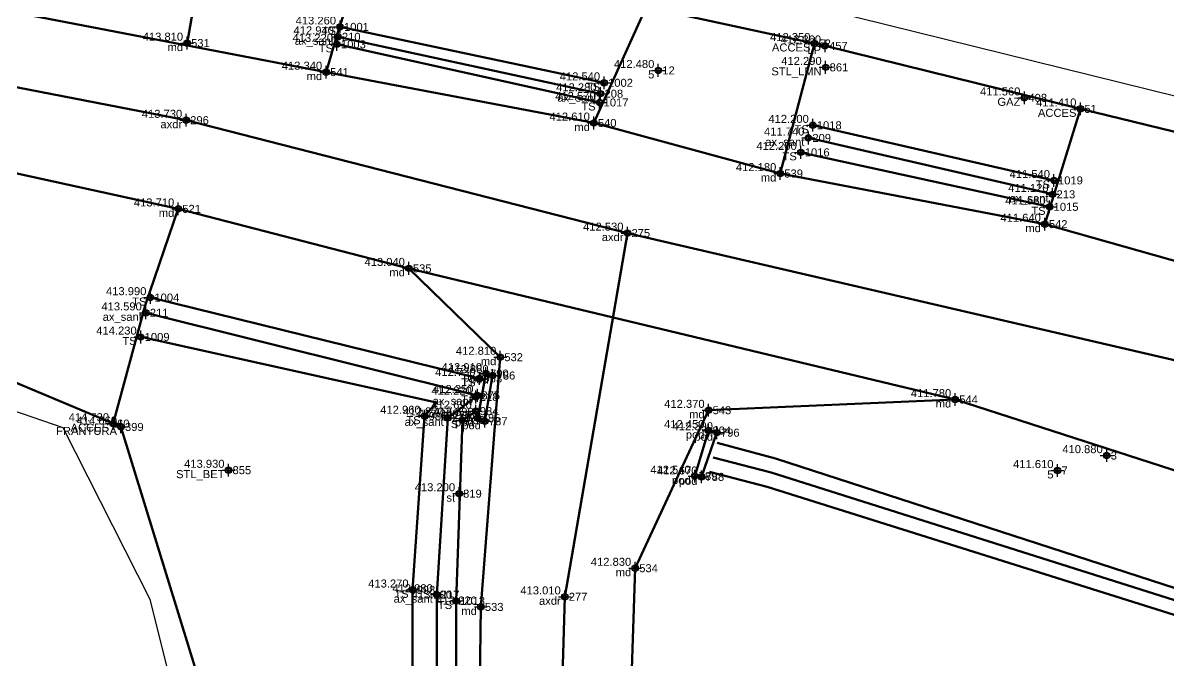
# Model space of a CAD drawing. Extents: x 396921 to 401273, y 555385 to 556691.
# Drawn here: x 397282.93 to 397318.71, y 556638.83 to 556658.73 of the extents above; entities that cross this region are included whole.
import ezdxf
from ezdxf.enums import TextEntityAlignment as Align

# ---------------------------------------------------------------- set-up
doc = ezdxf.new("R2010")
doc.units = 0
doc.header["$PDMODE"] = 34
doc.header["$PDSIZE"] = 0.2
for name, color, linetype in [('Boundary', 30, 'Continuous'), ('TOPO_CERC', 1, 'Continuous'), ('TOPO_CODE', 7, 'Continuous'), ('TOPO_ELEVATION', 7, 'Continuous'), ('TOPO_POINT_ID', 7, 'Continuous'), ('TOPO_POINTS', 7, 'Continuous'), ('TOPO_SYMBOL', 1, 'Continuous')]:
    doc.layers.add(name, color=color, linetype=linetype)
doc.layers.add('RO-LINES-LIN', color=7, linetype='Continuous', lineweight=25)
doc.styles.get("Standard").update_dxf_attribs({"font": 'arial.ttf'})

# ---------------------------------------------------------------- blocks, each defined once
blk = doc.blocks.new('PUNCTOPO')
at = {"layer": 'TOPO_CERC'}
blk.add_circle((0, 0), 0.25, dxfattribs=at)
at = {"layer": 'TOPO_SYMBOL'}
blk.add_point((0, 0), dxfattribs=at)

msp = doc.modelspace()

# ---------------------------------------------------------------- linework, layer by layer
at = {"layer": 'Boundary'}
for points in [[(397390.399, 556632.578), (397356.519, 556643.552), (397324.524, 556655.064), (397305.356, 556659.811), (397263.768, 556669.917), (397237.952, 556675.441), (397232.415, 556676.579), (397228.374, 556671.221), (397225.482, 556672.412), (397208.629, 556666.324), (397187.514, 556659.938), (397167.587, 556660.448), (397154.639, 556662.361), (397146.898, 556663.891), (397123.352, 556667.975), (397116.249, 556669.421), (397110.095, 556670.414), (397098.96, 556673.16), (397088.794, 556674.922), (397085.063, 556676.265)], [(397214.406, 556652.655), (397230.791, 556654.117), (397234.455, 556654.387), (397255.304, 556654.773), (397264.236, 556652.957), (397284.176, 556646.094), (397286.893, 556640.725), (397291.652, 556621.669), (397291.468, 556610.6), (397289.101, 556589.208), (397284.855, 556571.934), (397295.327, 556569.752), (397296.64, 556572.669), (397298.78, 556567.126), (397291.338, 556565.765), (397292.408, 556562.312), (397301.856, 556561.614), (397311.54, 556541.469), (397320.456, 556512.491), (397320.324, 556488.557), (397315.094, 556463.786), (397313.32, 556458.163), (397290.318, 556461.106), (397285.15, 556444.226)]]:
    msp.add_lwpolyline(points, dxfattribs=at)
at = {"layer": 'RO-LINES-LIN', "lineweight": 50}
for points in [[(397422.389, 556612.098, 403.37), (397362.233, 556633.672, 407.49), (397323.4, 556647.15, 410.92), (397301.82, 556652.167, 412.53), (397288.032, 556655.693, 413.73), (397275.785, 556658.077, 414.92), (397251.177, 556662.586, 417.88), (397244.36, 556663.188, 418.67), (397232.668, 556662.459, 419.94), (397207.011, 556657.761, 422.19), (397187.117, 556655.703, 423.93), (397149.289, 556657.998, 427.68), (397124.293, 556663.588, 429.58), (397086.569, 556671.417, 432.33), (397058.919, 556672.151, 434.85), (397051.505, 556671.579, 435.43), (397026.182, 556669.28, 437.08), (396989.486, 556677.616, 438.9), (396979.834, 556678.246, 439.48), (396949.033, 556683.784, 440.81)], [(397277.805, 556665.592, 414.9), (397278.655, 556660.475, 414.64), (397281.113, 556659.363, 414.43), (397292.405, 556657.196, 413.34), (397300.77, 556655.606, 412.61), (397306.595, 556654.028, 412.18), (397314.862, 556652.446, 411.64), (397320.281, 556650.915, 411.24), (397339.297, 556644.28, 409.27), (397343.008, 556642.925, 409.01), (397349.618, 556640.613, 408.55), (397357.826, 556637.902, 407.96), (397370.694, 556633.784, 406.91), (397382.169, 556629.548, 406.08)], [(397288.06, 556658.103, 413.81), (397288.783, 556662.196, 413.67), (397293.628, 556661.135, 413.38), (397292.72, 556658.27, 413.351), (397292.405, 556657.196, 413.34)], [(397293.247, 556578.486, 418.15), (397294.687, 556584.741, 417.57), (397295.337, 556590.952, 416.92), (397296.86, 556612.441, 415.21), (397297.239, 556640.488, 413.22), (397297.846, 556648.29, 412.81), (397294.99, 556651.065, 413.04), (397287.784, 556652.924, 413.71), (397281.172, 556654.373, 414.36), (397258.129, 556659.46, 417.04), (397249.313, 556660.434, 418.08), (397244.31, 556660.646, 418.67), (397232.803, 556660.136, 420), (397226.234, 556658.389, 420.62)], [(397300.77, 556655.606, 412.61), (397302.402, 556659.22, 412.6), (397307.662, 556658.09, 412.35), (397306.595, 556654.028, 412.18)], [(397292.772, 556658.299, 412.94), (397300.978, 556656.521, 412.28)], [(397292.838, 556658.609, 413.26), (397301.089, 556656.862, 412.54)], [(397300.949, 556656.247, 412.57), (397292.742, 556658.064, 413.22)], [(397307.994, 556658.016, 412.36), (397307.662, 556658.09, 412.35)], [(397315.973, 556656.048, 411.41), (397307.994, 556658.016, 412.36)], [(397314.862, 556652.446, 411.64), (397315.973, 556656.048, 411.41), (397322.171, 556654.54, 410.63), (397320.529, 556652.351, 411.127), (397320.358, 556651.866, 411.22), (397320.387, 556651.703, 411.25)], [(397307.611, 556655.535, 412.2), (397315.147, 556653.812, 411.54)], [(397307.473, 556655.139, 411.74), (397315.103, 556653.378, 411.12)], [(397315.011, 556652.987, 411.58), (397307.235, 556654.689, 412.2)], [(397287.784, 556652.924, 413.71), (397286.746, 556649.909, 414.174), (397285.747, 556646.215, 414.73), (397279.318, 556648.912, 414.88), (397280.244, 556650.921, 414.681), (397281.172, 556654.373, 414.36)], [(397301.82, 556652.167, 412.53), (397299.86, 556640.804, 413.01), (397299.045, 556612.502, 415.26), (397296.51, 556582.426, 417.81), (397300.117, 556573.926, 418.33), (397312.134, 556549.626, 419.88), (397325.554, 556514.019, 421.5), (397325.84, 556491.893, 422.13), (397322.099, 556468.97, 423.04), (397310.209, 556440.701, 424.26), (397313.977, 556396.974, 424.35), (397313.068, 556377.302, 424.43), (397308.37, 556353.59, 424.89), (397304.346, 556342.544, 425.34), (397300.047, 556317.188, 425.53)], [(397294.99, 556651.065, 413.04), (397312.061, 556646.968, 411.78)], [(397286.913, 556650.152, 413.99), (397297.197, 556647.626, 412.73)], [(397286.77, 556649.676, 413.59), (397297.131, 556647.096, 412.25)], [(397293.707, 556587.386, 417.56), (397295.138, 556612.406, 415.27), (397295.106, 556641.019, 413.27), (397295.482, 556646.447, 412.96), (397295.852, 556646.877, 413.032), (397286.609, 556648.921, 414.23)], [(397297.606, 556647.717, 412.88), (397297.399, 556647.778, 412.91), (397297.14, 556646.384, 412.89), (397297.365, 556646.288, 412.95), (397297.606, 556647.717, 412.88)], [(397294.141, 556587.371, 417.32), (397295.846, 556612.461, 414.87), (397295.861, 556640.871, 412.98), (397296.204, 556646.394, 412.82), (397297.131, 556647.096, 412.25)], [(397310.741, 556556.931, 419.51), (397305.841, 556566.862, 418.75), (397302.198, 556574.434, 418.27), (397298.19, 556582.875, 417.7), (397298.961, 556591.516, 416.95), (397301.001, 556606.369, 415.77), (397301.092, 556612.41, 415.27), (397302.062, 556641.697, 412.83), (397304.355, 556646.632, 412.37), (397312.061, 556646.968, 411.78), (397347.588, 556635.489, 408.51), (397360.991, 556631.547, 407.53), (397383.6, 556623.153, 405.84)], [(397297.08, 556646.605, 412.69), (397296.661, 556646.325, 412.9), (397296.466, 556640.674, 413.2), (397296.426, 556612.604, 415.14), (397294.327, 556587.332, 417.33), (397294.141, 556587.371, 417.32)], [(397292.506, 556624.977, 415.62), (397285.994, 556646.111, 414.66), (397285.747, 556646.215, 414.73)], [(397304.616, 556645.932, 412.39), (397304.351, 556645.998, 412.45), (397303.921, 556644.575, 412.54), (397304.133, 556644.55, 412.67), (397304.616, 556645.932, 412.39)], [(397324.041, 556639.42, 410.24), (397306.445, 556645.122, 411.88), (397304.624, 556645.615, 412.048)], [(397304.5, 556645.159, 411.583), (397306.311, 556644.683, 411.419), (397324.049, 556639.071, 409.79)], [(397322.976, 556638.963, 410.32), (397306.181, 556644.243, 411.865), (397304.384, 556644.71, 412.028)]]:
    msp.add_polyline3d(points, dxfattribs=at)

# ---------------------------------------------------------------- block references
at = {"layer": 'TOPO_POINTS'}
ref = msp.add_blockref('PUNCTOPO', (397292.772, 556658.299, 412.94), dxfattribs=dict(at, xscale=0.25, yscale=0.25, zscale=0.25))
ref.add_attrib('POINT', '210', dxfattribs={"layer": 'TOPO_POINT_ID', "height": 0.25}).set_placement((397292.897, 556658.299, 412.94), align=Align.MIDDLE_LEFT)
ref.add_attrib('ELEVATION', '412.940', dxfattribs={"layer": 'TOPO_ELEVATION', "height": 0.25}).set_placement((397292.647, 556658.299, 412.94), align=Align.BOTTOM_RIGHT)
ref.add_attrib('CODE', 'ax_sant', dxfattribs={"layer": 'TOPO_CODE', "height": 0.25}).set_placement((397292.647, 556658.299, 412.94), align=Align.TOP_RIGHT)
ref = msp.add_blockref('PUNCTOPO', (397292.838, 556658.609, 413.26), dxfattribs=dict(at, xscale=0.25, yscale=0.25, zscale=0.25))
ref.add_attrib('POINT', '1001', dxfattribs={"layer": 'TOPO_POINT_ID', "height": 0.25}).set_placement((397292.963, 556658.609, 413.26), align=Align.MIDDLE_LEFT)
ref.add_attrib('ELEVATION', '413.260', dxfattribs={"layer": 'TOPO_ELEVATION', "height": 0.25}).set_placement((397292.713, 556658.609, 413.26), align=Align.BOTTOM_RIGHT)
ref.add_attrib('CODE', 'TS', dxfattribs={"layer": 'TOPO_CODE', "height": 0.25}).set_placement((397292.713, 556658.609, 413.26), align=Align.TOP_RIGHT)
ref = msp.add_blockref('PUNCTOPO', (397288.06, 556658.103, 413.81), dxfattribs=dict(at, xscale=0.25, yscale=0.25, zscale=0.25))
ref.add_attrib('POINT', '531', dxfattribs={"layer": 'TOPO_POINT_ID', "height": 0.25}).set_placement((397288.185, 556658.103, 413.81), align=Align.MIDDLE_LEFT)
ref.add_attrib('ELEVATION', '413.810', dxfattribs={"layer": 'TOPO_ELEVATION', "height": 0.25}).set_placement((397287.935, 556658.103, 413.81), align=Align.BOTTOM_RIGHT)
ref.add_attrib('CODE', 'md', dxfattribs={"layer": 'TOPO_CODE', "height": 0.25}).set_placement((397287.935, 556658.103, 413.81), align=Align.TOP_RIGHT)
ref = msp.add_blockref('PUNCTOPO', (397292.742, 556658.064, 413.22), dxfattribs=dict(at, xscale=0.25, yscale=0.25, zscale=0.25))
ref.add_attrib('POINT', '1003', dxfattribs={"layer": 'TOPO_POINT_ID', "height": 0.25}).set_placement((397292.867, 556658.064, 413.22), align=Align.MIDDLE_LEFT)
ref.add_attrib('ELEVATION', '413.220', dxfattribs={"layer": 'TOPO_ELEVATION', "height": 0.25}).set_placement((397292.617, 556658.064, 413.22), align=Align.BOTTOM_RIGHT)
ref.add_attrib('CODE', 'TS', dxfattribs={"layer": 'TOPO_CODE', "height": 0.25}).set_placement((397292.617, 556658.064, 413.22), align=Align.TOP_RIGHT)
ref = msp.add_blockref('PUNCTOPO', (397307.662, 556658.09, 412.35), dxfattribs=dict(at, xscale=0.25, yscale=0.25, zscale=0.25))
ref.add_attrib('POINT', '52', dxfattribs={"layer": 'TOPO_POINT_ID', "height": 0.25}).set_placement((397307.787, 556658.09, 412.35), align=Align.MIDDLE_LEFT)
ref.add_attrib('ELEVATION', '412.350', dxfattribs={"layer": 'TOPO_ELEVATION', "height": 0.25}).set_placement((397307.537, 556658.09, 412.35), align=Align.BOTTOM_RIGHT)
ref.add_attrib('CODE', 'ACCES', dxfattribs={"layer": 'TOPO_CODE', "height": 0.25}).set_placement((397307.537, 556658.09, 412.35), align=Align.TOP_RIGHT)
ref = msp.add_blockref('PUNCTOPO', (397307.994, 556658.016, 412.36), dxfattribs=dict(at, xscale=0.25, yscale=0.25, zscale=0.25))
ref.add_attrib('POINT', '457', dxfattribs={"layer": 'TOPO_POINT_ID', "height": 0.25}).set_placement((397308.119, 556658.016, 412.36), align=Align.MIDDLE_LEFT)
ref.add_attrib('ELEVATION', '412.360', dxfattribs={"layer": 'TOPO_ELEVATION', "height": 0.25}).set_placement((397307.869, 556658.016, 412.36), align=Align.BOTTOM_RIGHT)
ref.add_attrib('CODE', 'LP', dxfattribs={"layer": 'TOPO_CODE', "height": 0.25}).set_placement((397307.869, 556658.016, 412.36), align=Align.TOP_RIGHT)
ref = msp.add_blockref('PUNCTOPO', (397302.784, 556657.249, 412.48), dxfattribs=dict(at, xscale=0.25, yscale=0.25, zscale=0.25))
ref.add_attrib('POINT', '12', dxfattribs={"layer": 'TOPO_POINT_ID', "height": 0.25}).set_placement((397302.909, 556657.249, 412.48), align=Align.MIDDLE_LEFT)
ref.add_attrib('ELEVATION', '412.480', dxfattribs={"layer": 'TOPO_ELEVATION', "height": 0.25}).set_placement((397302.659, 556657.249, 412.48), align=Align.BOTTOM_RIGHT)
ref.add_attrib('CODE', '5', dxfattribs={"layer": 'TOPO_CODE', "height": 0.25}).set_placement((397302.659, 556657.249, 412.48), align=Align.TOP_RIGHT)
ref = msp.add_blockref('PUNCTOPO', (397308.012, 556657.345, 412.29), dxfattribs=dict(at, xscale=0.25, yscale=0.25, zscale=0.25))
ref.add_attrib('POINT', '861', dxfattribs={"layer": 'TOPO_POINT_ID', "height": 0.25}).set_placement((397308.137, 556657.345, 412.29), align=Align.MIDDLE_LEFT)
ref.add_attrib('ELEVATION', '412.290', dxfattribs={"layer": 'TOPO_ELEVATION', "height": 0.25}).set_placement((397307.887, 556657.345, 412.29), align=Align.BOTTOM_RIGHT)
ref.add_attrib('CODE', 'STL_LMN', dxfattribs={"layer": 'TOPO_CODE', "height": 0.25}).set_placement((397307.887, 556657.345, 412.29), align=Align.TOP_RIGHT)
ref = msp.add_blockref('PUNCTOPO', (397292.405, 556657.196, 413.34), dxfattribs=dict(at, xscale=0.25, yscale=0.25, zscale=0.25))
ref.add_attrib('POINT', '541', dxfattribs={"layer": 'TOPO_POINT_ID', "height": 0.25}).set_placement((397292.53, 556657.196, 413.34), align=Align.MIDDLE_LEFT)
ref.add_attrib('ELEVATION', '413.340', dxfattribs={"layer": 'TOPO_ELEVATION', "height": 0.25}).set_placement((397292.28, 556657.196, 413.34), align=Align.BOTTOM_RIGHT)
ref.add_attrib('CODE', 'md', dxfattribs={"layer": 'TOPO_CODE', "height": 0.25}).set_placement((397292.28, 556657.196, 413.34), align=Align.TOP_RIGHT)
ref = msp.add_blockref('PUNCTOPO', (397301.089, 556656.862, 412.54), dxfattribs=dict(at, xscale=0.25, yscale=0.25, zscale=0.25))
ref.add_attrib('POINT', '1002', dxfattribs={"layer": 'TOPO_POINT_ID', "height": 0.25}).set_placement((397301.214, 556656.862, 412.54), align=Align.MIDDLE_LEFT)
ref.add_attrib('ELEVATION', '412.540', dxfattribs={"layer": 'TOPO_ELEVATION', "height": 0.25}).set_placement((397300.964, 556656.862, 412.54), align=Align.BOTTOM_RIGHT)
ref.add_attrib('CODE', 'TS', dxfattribs={"layer": 'TOPO_CODE', "height": 0.25}).set_placement((397300.964, 556656.862, 412.54), align=Align.TOP_RIGHT)
ref = msp.add_blockref('PUNCTOPO', (397300.978, 556656.521, 412.28), dxfattribs=dict(at, xscale=0.25, yscale=0.25, zscale=0.25))
ref.add_attrib('POINT', '208', dxfattribs={"layer": 'TOPO_POINT_ID', "height": 0.25}).set_placement((397301.103, 556656.521, 412.28), align=Align.MIDDLE_LEFT)
ref.add_attrib('ELEVATION', '412.280', dxfattribs={"layer": 'TOPO_ELEVATION', "height": 0.25}).set_placement((397300.853, 556656.521, 412.28), align=Align.BOTTOM_RIGHT)
ref.add_attrib('CODE', 'ax_sant', dxfattribs={"layer": 'TOPO_CODE', "height": 0.25}).set_placement((397300.853, 556656.521, 412.28), align=Align.TOP_RIGHT)
ref = msp.add_blockref('PUNCTOPO', (397300.949, 556656.247, 412.57), dxfattribs=dict(at, xscale=0.25, yscale=0.25, zscale=0.25))
ref.add_attrib('POINT', '1017', dxfattribs={"layer": 'TOPO_POINT_ID', "height": 0.25}).set_placement((397301.074, 556656.247, 412.57), align=Align.MIDDLE_LEFT)
ref.add_attrib('ELEVATION', '412.570', dxfattribs={"layer": 'TOPO_ELEVATION', "height": 0.25}).set_placement((397300.824, 556656.247, 412.57), align=Align.BOTTOM_RIGHT)
ref.add_attrib('CODE', 'TS', dxfattribs={"layer": 'TOPO_CODE', "height": 0.25}).set_placement((397300.824, 556656.247, 412.57), align=Align.TOP_RIGHT)
ref = msp.add_blockref('PUNCTOPO', (397314.222, 556656.392, 411.56), dxfattribs=dict(at, xscale=0.25, yscale=0.25, zscale=0.25))
ref.add_attrib('POINT', '408', dxfattribs={"layer": 'TOPO_POINT_ID', "height": 0.25}).set_placement((397314.347, 556656.392, 411.56), align=Align.MIDDLE_LEFT)
ref.add_attrib('ELEVATION', '411.560', dxfattribs={"layer": 'TOPO_ELEVATION', "height": 0.25}).set_placement((397314.097, 556656.392, 411.56), align=Align.BOTTOM_RIGHT)
ref.add_attrib('CODE', 'GAZ', dxfattribs={"layer": 'TOPO_CODE', "height": 0.25}).set_placement((397314.097, 556656.392, 411.56), align=Align.TOP_RIGHT)
ref = msp.add_blockref('PUNCTOPO', (397315.973, 556656.048, 411.41), dxfattribs=dict(at, xscale=0.25, yscale=0.25, zscale=0.25))
ref.add_attrib('POINT', '51', dxfattribs={"layer": 'TOPO_POINT_ID', "height": 0.25}).set_placement((397316.098, 556656.048, 411.41), align=Align.MIDDLE_LEFT)
ref.add_attrib('ELEVATION', '411.410', dxfattribs={"layer": 'TOPO_ELEVATION', "height": 0.25}).set_placement((397315.848, 556656.048, 411.41), align=Align.BOTTOM_RIGHT)
ref.add_attrib('CODE', 'ACCES', dxfattribs={"layer": 'TOPO_CODE', "height": 0.25}).set_placement((397315.848, 556656.048, 411.41), align=Align.TOP_RIGHT)
ref = msp.add_blockref('PUNCTOPO', (397288.032, 556655.693, 413.73), dxfattribs=dict(at, xscale=0.25, yscale=0.25, zscale=0.25))
ref.add_attrib('POINT', '296', dxfattribs={"layer": 'TOPO_POINT_ID', "height": 0.25}).set_placement((397288.157, 556655.693, 413.73), align=Align.MIDDLE_LEFT)
ref.add_attrib('ELEVATION', '413.730', dxfattribs={"layer": 'TOPO_ELEVATION', "height": 0.25}).set_placement((397287.907, 556655.693, 413.73), align=Align.BOTTOM_RIGHT)
ref.add_attrib('CODE', 'axdr', dxfattribs={"layer": 'TOPO_CODE', "height": 0.25}).set_placement((397287.907, 556655.693, 413.73), align=Align.TOP_RIGHT)
ref = msp.add_blockref('PUNCTOPO', (397300.77, 556655.606, 412.61), dxfattribs=dict(at, xscale=0.25, yscale=0.25, zscale=0.25))
ref.add_attrib('POINT', '540', dxfattribs={"layer": 'TOPO_POINT_ID', "height": 0.25}).set_placement((397300.895, 556655.606, 412.61), align=Align.MIDDLE_LEFT)
ref.add_attrib('ELEVATION', '412.610', dxfattribs={"layer": 'TOPO_ELEVATION', "height": 0.25}).set_placement((397300.645, 556655.606, 412.61), align=Align.BOTTOM_RIGHT)
ref.add_attrib('CODE', 'md', dxfattribs={"layer": 'TOPO_CODE', "height": 0.25}).set_placement((397300.645, 556655.606, 412.61), align=Align.TOP_RIGHT)
ref = msp.add_blockref('PUNCTOPO', (397307.611, 556655.535, 412.2), dxfattribs=dict(at, xscale=0.25, yscale=0.25, zscale=0.25))
ref.add_attrib('POINT', '1018', dxfattribs={"layer": 'TOPO_POINT_ID', "height": 0.25}).set_placement((397307.736, 556655.535, 412.2), align=Align.MIDDLE_LEFT)
ref.add_attrib('ELEVATION', '412.200', dxfattribs={"layer": 'TOPO_ELEVATION', "height": 0.25}).set_placement((397307.486, 556655.535, 412.2), align=Align.BOTTOM_RIGHT)
ref.add_attrib('CODE', 'TS', dxfattribs={"layer": 'TOPO_CODE', "height": 0.25}).set_placement((397307.486, 556655.535, 412.2), align=Align.TOP_RIGHT)
ref = msp.add_blockref('PUNCTOPO', (397307.473, 556655.139, 411.74), dxfattribs=dict(at, xscale=0.25, yscale=0.25, zscale=0.25))
ref.add_attrib('POINT', '209', dxfattribs={"layer": 'TOPO_POINT_ID', "height": 0.25}).set_placement((397307.598, 556655.139, 411.74), align=Align.MIDDLE_LEFT)
ref.add_attrib('ELEVATION', '411.740', dxfattribs={"layer": 'TOPO_ELEVATION', "height": 0.25}).set_placement((397307.348, 556655.139, 411.74), align=Align.BOTTOM_RIGHT)
ref.add_attrib('CODE', 'ax_sant', dxfattribs={"layer": 'TOPO_CODE', "height": 0.25}).set_placement((397307.348, 556655.139, 411.74), align=Align.TOP_RIGHT)
ref = msp.add_blockref('PUNCTOPO', (397307.235, 556654.689, 412.2), dxfattribs=dict(at, xscale=0.25, yscale=0.25, zscale=0.25))
ref.add_attrib('POINT', '1016', dxfattribs={"layer": 'TOPO_POINT_ID', "height": 0.25}).set_placement((397307.36, 556654.689, 412.2), align=Align.MIDDLE_LEFT)
ref.add_attrib('ELEVATION', '412.200', dxfattribs={"layer": 'TOPO_ELEVATION', "height": 0.25}).set_placement((397307.11, 556654.689, 412.2), align=Align.BOTTOM_RIGHT)
ref.add_attrib('CODE', 'TS', dxfattribs={"layer": 'TOPO_CODE', "height": 0.25}).set_placement((397307.11, 556654.689, 412.2), align=Align.TOP_RIGHT)
ref = msp.add_blockref('PUNCTOPO', (397306.595, 556654.028, 412.18), dxfattribs=dict(at, xscale=0.25, yscale=0.25, zscale=0.25))
ref.add_attrib('POINT', '539', dxfattribs={"layer": 'TOPO_POINT_ID', "height": 0.25}).set_placement((397306.72, 556654.028, 412.18), align=Align.MIDDLE_LEFT)
ref.add_attrib('ELEVATION', '412.180', dxfattribs={"layer": 'TOPO_ELEVATION', "height": 0.25}).set_placement((397306.47, 556654.028, 412.18), align=Align.BOTTOM_RIGHT)
ref.add_attrib('CODE', 'md', dxfattribs={"layer": 'TOPO_CODE', "height": 0.25}).set_placement((397306.47, 556654.028, 412.18), align=Align.TOP_RIGHT)
ref = msp.add_blockref('PUNCTOPO', (397315.147, 556653.812, 411.54), dxfattribs=dict(at, xscale=0.25, yscale=0.25, zscale=0.25))
ref.add_attrib('POINT', '1019', dxfattribs={"layer": 'TOPO_POINT_ID', "height": 0.25}).set_placement((397315.272, 556653.812, 411.54), align=Align.MIDDLE_LEFT)
ref.add_attrib('ELEVATION', '411.540', dxfattribs={"layer": 'TOPO_ELEVATION', "height": 0.25}).set_placement((397315.022, 556653.812, 411.54), align=Align.BOTTOM_RIGHT)
ref.add_attrib('CODE', 'TS', dxfattribs={"layer": 'TOPO_CODE', "height": 0.25}).set_placement((397315.022, 556653.812, 411.54), align=Align.TOP_RIGHT)
ref = msp.add_blockref('PUNCTOPO', (397315.103, 556653.378, 411.12), dxfattribs=dict(at, xscale=0.25, yscale=0.25, zscale=0.25))
ref.add_attrib('POINT', '213', dxfattribs={"layer": 'TOPO_POINT_ID', "height": 0.25}).set_placement((397315.228, 556653.378, 411.12), align=Align.MIDDLE_LEFT)
ref.add_attrib('ELEVATION', '411.120', dxfattribs={"layer": 'TOPO_ELEVATION', "height": 0.25}).set_placement((397314.978, 556653.378, 411.12), align=Align.BOTTOM_RIGHT)
ref.add_attrib('CODE', 'ax_sant', dxfattribs={"layer": 'TOPO_CODE', "height": 0.25}).set_placement((397314.978, 556653.378, 411.12), align=Align.TOP_RIGHT)
ref = msp.add_blockref('PUNCTOPO', (397287.784, 556652.924, 413.71), dxfattribs=dict(at, xscale=0.25, yscale=0.25, zscale=0.25))
ref.add_attrib('POINT', '521', dxfattribs={"layer": 'TOPO_POINT_ID', "height": 0.25}).set_placement((397287.909, 556652.924, 413.71), align=Align.MIDDLE_LEFT)
ref.add_attrib('ELEVATION', '413.710', dxfattribs={"layer": 'TOPO_ELEVATION', "height": 0.25}).set_placement((397287.659, 556652.924, 413.71), align=Align.BOTTOM_RIGHT)
ref.add_attrib('CODE', 'md', dxfattribs={"layer": 'TOPO_CODE', "height": 0.25}).set_placement((397287.659, 556652.924, 413.71), align=Align.TOP_RIGHT)
ref = msp.add_blockref('PUNCTOPO', (397315.011, 556652.987, 411.58), dxfattribs=dict(at, xscale=0.25, yscale=0.25, zscale=0.25))
ref.add_attrib('POINT', '1015', dxfattribs={"layer": 'TOPO_POINT_ID', "height": 0.25}).set_placement((397315.136, 556652.987, 411.58), align=Align.MIDDLE_LEFT)
ref.add_attrib('ELEVATION', '411.580', dxfattribs={"layer": 'TOPO_ELEVATION', "height": 0.25}).set_placement((397314.886, 556652.987, 411.58), align=Align.BOTTOM_RIGHT)
ref.add_attrib('CODE', 'TS', dxfattribs={"layer": 'TOPO_CODE', "height": 0.25}).set_placement((397314.886, 556652.987, 411.58), align=Align.TOP_RIGHT)
ref = msp.add_blockref('PUNCTOPO', (397314.862, 556652.446, 411.64), dxfattribs=dict(at, xscale=0.25, yscale=0.25, zscale=0.25))
ref.add_attrib('POINT', '542', dxfattribs={"layer": 'TOPO_POINT_ID', "height": 0.25}).set_placement((397314.987, 556652.446, 411.64), align=Align.MIDDLE_LEFT)
ref.add_attrib('ELEVATION', '411.640', dxfattribs={"layer": 'TOPO_ELEVATION', "height": 0.25}).set_placement((397314.737, 556652.446, 411.64), align=Align.BOTTOM_RIGHT)
ref.add_attrib('CODE', 'md', dxfattribs={"layer": 'TOPO_CODE', "height": 0.25}).set_placement((397314.737, 556652.446, 411.64), align=Align.TOP_RIGHT)
ref = msp.add_blockref('PUNCTOPO', (397301.82, 556652.167, 412.53), dxfattribs=dict(at, xscale=0.25, yscale=0.25, zscale=0.25))
ref.add_attrib('POINT', '275', dxfattribs={"layer": 'TOPO_POINT_ID', "height": 0.25}).set_placement((397301.945, 556652.167, 412.53), align=Align.MIDDLE_LEFT)
ref.add_attrib('ELEVATION', '412.530', dxfattribs={"layer": 'TOPO_ELEVATION', "height": 0.25}).set_placement((397301.695, 556652.167, 412.53), align=Align.BOTTOM_RIGHT)
ref.add_attrib('CODE', 'axdr', dxfattribs={"layer": 'TOPO_CODE', "height": 0.25}).set_placement((397301.695, 556652.167, 412.53), align=Align.TOP_RIGHT)
ref = msp.add_blockref('PUNCTOPO', (397294.99, 556651.065, 413.04), dxfattribs=dict(at, xscale=0.25, yscale=0.25, zscale=0.25))
ref.add_attrib('POINT', '535', dxfattribs={"layer": 'TOPO_POINT_ID', "height": 0.25}).set_placement((397295.115, 556651.065, 413.04), align=Align.MIDDLE_LEFT)
ref.add_attrib('ELEVATION', '413.040', dxfattribs={"layer": 'TOPO_ELEVATION', "height": 0.25}).set_placement((397294.865, 556651.065, 413.04), align=Align.BOTTOM_RIGHT)
ref.add_attrib('CODE', 'md', dxfattribs={"layer": 'TOPO_CODE', "height": 0.25}).set_placement((397294.865, 556651.065, 413.04), align=Align.TOP_RIGHT)
ref = msp.add_blockref('PUNCTOPO', (397286.913, 556650.152, 413.99), dxfattribs=dict(at, xscale=0.25, yscale=0.25, zscale=0.25))
ref.add_attrib('POINT', '1004', dxfattribs={"layer": 'TOPO_POINT_ID', "height": 0.25}).set_placement((397287.038, 556650.152, 413.99), align=Align.MIDDLE_LEFT)
ref.add_attrib('ELEVATION', '413.990', dxfattribs={"layer": 'TOPO_ELEVATION', "height": 0.25}).set_placement((397286.788, 556650.152, 413.99), align=Align.BOTTOM_RIGHT)
ref.add_attrib('CODE', 'TS', dxfattribs={"layer": 'TOPO_CODE', "height": 0.25}).set_placement((397286.788, 556650.152, 413.99), align=Align.TOP_RIGHT)
ref = msp.add_blockref('PUNCTOPO', (397286.77, 556649.676, 413.59), dxfattribs=dict(at, xscale=0.25, yscale=0.25, zscale=0.25))
ref.add_attrib('POINT', '211', dxfattribs={"layer": 'TOPO_POINT_ID', "height": 0.25}).set_placement((397286.895, 556649.676, 413.59), align=Align.MIDDLE_LEFT)
ref.add_attrib('ELEVATION', '413.590', dxfattribs={"layer": 'TOPO_ELEVATION', "height": 0.25}).set_placement((397286.645, 556649.676, 413.59), align=Align.BOTTOM_RIGHT)
ref.add_attrib('CODE', 'ax_sant', dxfattribs={"layer": 'TOPO_CODE', "height": 0.25}).set_placement((397286.645, 556649.676, 413.59), align=Align.TOP_RIGHT)
ref = msp.add_blockref('PUNCTOPO', (397286.609, 556648.921, 414.23), dxfattribs=dict(at, xscale=0.25, yscale=0.25, zscale=0.25))
ref.add_attrib('POINT', '1009', dxfattribs={"layer": 'TOPO_POINT_ID', "height": 0.25}).set_placement((397286.734, 556648.921, 414.23), align=Align.MIDDLE_LEFT)
ref.add_attrib('ELEVATION', '414.230', dxfattribs={"layer": 'TOPO_ELEVATION', "height": 0.25}).set_placement((397286.484, 556648.921, 414.23), align=Align.BOTTOM_RIGHT)
ref.add_attrib('CODE', 'TS', dxfattribs={"layer": 'TOPO_CODE', "height": 0.25}).set_placement((397286.484, 556648.921, 414.23), align=Align.TOP_RIGHT)
ref = msp.add_blockref('PUNCTOPO', (397297.846, 556648.29, 412.81), dxfattribs=dict(at, xscale=0.25, yscale=0.25, zscale=0.25))
ref.add_attrib('POINT', '532', dxfattribs={"layer": 'TOPO_POINT_ID', "height": 0.25}).set_placement((397297.971, 556648.29, 412.81), align=Align.MIDDLE_LEFT)
ref.add_attrib('ELEVATION', '412.810', dxfattribs={"layer": 'TOPO_ELEVATION', "height": 0.25}).set_placement((397297.721, 556648.29, 412.81), align=Align.BOTTOM_RIGHT)
ref.add_attrib('CODE', 'md', dxfattribs={"layer": 'TOPO_CODE', "height": 0.25}).set_placement((397297.721, 556648.29, 412.81), align=Align.TOP_RIGHT)
ref = msp.add_blockref('PUNCTOPO', (397297.197, 556647.626, 412.73), dxfattribs=dict(at, xscale=0.25, yscale=0.25, zscale=0.25))
ref.add_attrib('POINT', '983', dxfattribs={"layer": 'TOPO_POINT_ID', "height": 0.25}).set_placement((397297.322, 556647.626, 412.73), align=Align.MIDDLE_LEFT)
ref.add_attrib('ELEVATION', '412.730', dxfattribs={"layer": 'TOPO_ELEVATION', "height": 0.25}).set_placement((397297.072, 556647.626, 412.73), align=Align.BOTTOM_RIGHT)
ref.add_attrib('CODE', 'TS', dxfattribs={"layer": 'TOPO_CODE', "height": 0.25}).set_placement((397297.072, 556647.626, 412.73), align=Align.TOP_RIGHT)
ref = msp.add_blockref('PUNCTOPO', (397297.399, 556647.778, 412.91), dxfattribs=dict(at, xscale=0.25, yscale=0.25, zscale=0.25))
ref.add_attrib('POINT', '790', dxfattribs={"layer": 'TOPO_POINT_ID', "height": 0.25}).set_placement((397297.524, 556647.778, 412.91), align=Align.MIDDLE_LEFT)
ref.add_attrib('ELEVATION', '412.910', dxfattribs={"layer": 'TOPO_ELEVATION', "height": 0.25}).set_placement((397297.274, 556647.778, 412.91), align=Align.BOTTOM_RIGHT)
ref.add_attrib('CODE', 'pod', dxfattribs={"layer": 'TOPO_CODE', "height": 0.25}).set_placement((397297.274, 556647.778, 412.91), align=Align.TOP_RIGHT)
ref = msp.add_blockref('PUNCTOPO', (397297.606, 556647.717, 412.88), dxfattribs=dict(at, xscale=0.25, yscale=0.25, zscale=0.25))
ref.add_attrib('POINT', '786', dxfattribs={"layer": 'TOPO_POINT_ID', "height": 0.25}).set_placement((397297.731, 556647.717, 412.88), align=Align.MIDDLE_LEFT)
ref.add_attrib('ELEVATION', '412.880', dxfattribs={"layer": 'TOPO_ELEVATION', "height": 0.25}).set_placement((397297.481, 556647.717, 412.88), align=Align.BOTTOM_RIGHT)
ref.add_attrib('CODE', 'pod', dxfattribs={"layer": 'TOPO_CODE', "height": 0.25}).set_placement((397297.481, 556647.717, 412.88), align=Align.TOP_RIGHT)
ref = msp.add_blockref('PUNCTOPO', (397297.081, 556647.045, 412.22), dxfattribs=dict(at, xscale=0.25, yscale=0.25, zscale=0.25))
ref.add_attrib('POINT', '218', dxfattribs={"layer": 'TOPO_POINT_ID', "height": 0.25}).set_placement((397297.206, 556647.045, 412.22), align=Align.MIDDLE_LEFT)
ref.add_attrib('ELEVATION', '412.220', dxfattribs={"layer": 'TOPO_ELEVATION', "height": 0.25}).set_placement((397296.956, 556647.045, 412.22), align=Align.BOTTOM_RIGHT)
ref.add_attrib('CODE', 'ax_sant', dxfattribs={"layer": 'TOPO_CODE', "height": 0.25}).set_placement((397296.956, 556647.045, 412.22), align=Align.TOP_RIGHT)
ref = msp.add_blockref('PUNCTOPO', (397297.131, 556647.096, 412.25), dxfattribs=dict(at, xscale=0.25, yscale=0.25, zscale=0.25))
ref.add_attrib('POINT', '875', dxfattribs={"layer": 'TOPO_POINT_ID', "height": 0.25}).set_placement((397297.256, 556647.096, 412.25), align=Align.MIDDLE_LEFT)
ref.add_attrib('ELEVATION', '412.250', dxfattribs={"layer": 'TOPO_ELEVATION', "height": 0.25}).set_placement((397297.006, 556647.096, 412.25), align=Align.BOTTOM_RIGHT)
ref.add_attrib('CODE', 'TJ', dxfattribs={"layer": 'TOPO_CODE', "height": 0.25}).set_placement((397297.006, 556647.096, 412.25), align=Align.TOP_RIGHT)
ref = msp.add_blockref('PUNCTOPO', (397312.061, 556646.968, 411.78), dxfattribs=dict(at, xscale=0.25, yscale=0.25, zscale=0.25))
ref.add_attrib('POINT', '544', dxfattribs={"layer": 'TOPO_POINT_ID', "height": 0.25}).set_placement((397312.186, 556646.968, 411.78), align=Align.MIDDLE_LEFT)
ref.add_attrib('ELEVATION', '411.780', dxfattribs={"layer": 'TOPO_ELEVATION', "height": 0.25}).set_placement((397311.936, 556646.968, 411.78), align=Align.BOTTOM_RIGHT)
ref.add_attrib('CODE', 'md', dxfattribs={"layer": 'TOPO_CODE', "height": 0.25}).set_placement((397311.936, 556646.968, 411.78), align=Align.TOP_RIGHT)
ref = msp.add_blockref('PUNCTOPO', (397297.08, 556646.605, 412.69), dxfattribs=dict(at, xscale=0.25, yscale=0.25, zscale=0.25))
ref.add_attrib('POINT', '984', dxfattribs={"layer": 'TOPO_POINT_ID', "height": 0.25}).set_placement((397297.205, 556646.605, 412.69), align=Align.MIDDLE_LEFT)
ref.add_attrib('ELEVATION', '412.690', dxfattribs={"layer": 'TOPO_ELEVATION', "height": 0.25}).set_placement((397296.955, 556646.605, 412.69), align=Align.BOTTOM_RIGHT)
ref.add_attrib('CODE', 'TS', dxfattribs={"layer": 'TOPO_CODE', "height": 0.25}).set_placement((397296.955, 556646.605, 412.69), align=Align.TOP_RIGHT)
ref = msp.add_blockref('PUNCTOPO', (397304.355, 556646.632, 412.37), dxfattribs=dict(at, xscale=0.25, yscale=0.25, zscale=0.25))
ref.add_attrib('POINT', '543', dxfattribs={"layer": 'TOPO_POINT_ID', "height": 0.25}).set_placement((397304.48, 556646.632, 412.37), align=Align.MIDDLE_LEFT)
ref.add_attrib('ELEVATION', '412.370', dxfattribs={"layer": 'TOPO_ELEVATION', "height": 0.25}).set_placement((397304.23, 556646.632, 412.37), align=Align.BOTTOM_RIGHT)
ref.add_attrib('CODE', 'md', dxfattribs={"layer": 'TOPO_CODE', "height": 0.25}).set_placement((397304.23, 556646.632, 412.37), align=Align.TOP_RIGHT)
ref = msp.add_blockref('PUNCTOPO', (397285.747, 556646.215, 414.73), dxfattribs=dict(at, xscale=0.25, yscale=0.25, zscale=0.25))
ref.add_attrib('POINT', '60', dxfattribs={"layer": 'TOPO_POINT_ID', "height": 0.25}).set_placement((397285.872, 556646.215, 414.73), align=Align.MIDDLE_LEFT)
ref.add_attrib('ELEVATION', '414.730', dxfattribs={"layer": 'TOPO_ELEVATION', "height": 0.25}).set_placement((397285.622, 556646.215, 414.73), align=Align.BOTTOM_RIGHT)
ref.add_attrib('CODE', 'ACCES', dxfattribs={"layer": 'TOPO_CODE', "height": 0.25}).set_placement((397285.622, 556646.215, 414.73), align=Align.TOP_RIGHT)
ref = msp.add_blockref('PUNCTOPO', (397295.482, 556646.447, 412.96), dxfattribs=dict(at, xscale=0.25, yscale=0.25, zscale=0.25))
ref.add_attrib('POINT', '985', dxfattribs={"layer": 'TOPO_POINT_ID', "height": 0.25}).set_placement((397295.607, 556646.447, 412.96), align=Align.MIDDLE_LEFT)
ref.add_attrib('ELEVATION', '412.960', dxfattribs={"layer": 'TOPO_ELEVATION', "height": 0.25}).set_placement((397295.357, 556646.447, 412.96), align=Align.BOTTOM_RIGHT)
ref.add_attrib('CODE', 'TS', dxfattribs={"layer": 'TOPO_CODE', "height": 0.25}).set_placement((397295.357, 556646.447, 412.96), align=Align.TOP_RIGHT)
ref = msp.add_blockref('PUNCTOPO', (397296.204, 556646.394, 412.82), dxfattribs=dict(at, xscale=0.25, yscale=0.25, zscale=0.25))
ref.add_attrib('POINT', '216', dxfattribs={"layer": 'TOPO_POINT_ID', "height": 0.25}).set_placement((397296.329, 556646.394, 412.82), align=Align.MIDDLE_LEFT)
ref.add_attrib('ELEVATION', '412.820', dxfattribs={"layer": 'TOPO_ELEVATION', "height": 0.25}).set_placement((397296.079, 556646.394, 412.82), align=Align.BOTTOM_RIGHT)
ref.add_attrib('CODE', 'ax_sant', dxfattribs={"layer": 'TOPO_CODE', "height": 0.25}).set_placement((397296.079, 556646.394, 412.82), align=Align.TOP_RIGHT)
ref = msp.add_blockref('PUNCTOPO', (397296.661, 556646.325, 412.9), dxfattribs=dict(at, xscale=0.25, yscale=0.25, zscale=0.25))
ref.add_attrib('POINT', '986', dxfattribs={"layer": 'TOPO_POINT_ID', "height": 0.25}).set_placement((397296.786, 556646.325, 412.9), align=Align.MIDDLE_LEFT)
ref.add_attrib('ELEVATION', '412.900', dxfattribs={"layer": 'TOPO_ELEVATION', "height": 0.25}).set_placement((397296.536, 556646.325, 412.9), align=Align.BOTTOM_RIGHT)
ref.add_attrib('CODE', 'TS', dxfattribs={"layer": 'TOPO_CODE', "height": 0.25}).set_placement((397296.536, 556646.325, 412.9), align=Align.TOP_RIGHT)
ref = msp.add_blockref('PUNCTOPO', (397297.14, 556646.384, 412.89), dxfattribs=dict(at, xscale=0.25, yscale=0.25, zscale=0.25))
ref.add_attrib('POINT', '785', dxfattribs={"layer": 'TOPO_POINT_ID', "height": 0.25}).set_placement((397297.265, 556646.384, 412.89), align=Align.MIDDLE_LEFT)
ref.add_attrib('ELEVATION', '412.890', dxfattribs={"layer": 'TOPO_ELEVATION', "height": 0.25}).set_placement((397297.015, 556646.384, 412.89), align=Align.BOTTOM_RIGHT)
ref.add_attrib('CODE', 'pod', dxfattribs={"layer": 'TOPO_CODE', "height": 0.25}).set_placement((397297.015, 556646.384, 412.89), align=Align.TOP_RIGHT)
ref = msp.add_blockref('PUNCTOPO', (397297.365, 556646.288, 412.95), dxfattribs=dict(at, xscale=0.25, yscale=0.25, zscale=0.25))
ref.add_attrib('POINT', '787', dxfattribs={"layer": 'TOPO_POINT_ID', "height": 0.25}).set_placement((397297.49, 556646.288, 412.95), align=Align.MIDDLE_LEFT)
ref.add_attrib('ELEVATION', '412.950', dxfattribs={"layer": 'TOPO_ELEVATION', "height": 0.25}).set_placement((397297.24, 556646.288, 412.95), align=Align.BOTTOM_RIGHT)
ref.add_attrib('CODE', 'pod', dxfattribs={"layer": 'TOPO_CODE', "height": 0.25}).set_placement((397297.24, 556646.288, 412.95), align=Align.TOP_RIGHT)
ref = msp.add_blockref('PUNCTOPO', (397285.994, 556646.111, 414.66), dxfattribs=dict(at, xscale=0.25, yscale=0.25, zscale=0.25))
ref.add_attrib('POINT', '399', dxfattribs={"layer": 'TOPO_POINT_ID', "height": 0.25}).set_placement((397286.119, 556646.111, 414.66), align=Align.MIDDLE_LEFT)
ref.add_attrib('ELEVATION', '414.660', dxfattribs={"layer": 'TOPO_ELEVATION', "height": 0.25}).set_placement((397285.869, 556646.111, 414.66), align=Align.BOTTOM_RIGHT)
ref.add_attrib('CODE', 'FRANTURA', dxfattribs={"layer": 'TOPO_CODE', "height": 0.25}).set_placement((397285.869, 556646.111, 414.66), align=Align.TOP_RIGHT)
ref = msp.add_blockref('PUNCTOPO', (397304.351, 556645.998, 412.45), dxfattribs=dict(at, xscale=0.25, yscale=0.25, zscale=0.25))
ref.add_attrib('POINT', '804', dxfattribs={"layer": 'TOPO_POINT_ID', "height": 0.25}).set_placement((397304.476, 556645.998, 412.45), align=Align.MIDDLE_LEFT)
ref.add_attrib('ELEVATION', '412.450', dxfattribs={"layer": 'TOPO_ELEVATION', "height": 0.25}).set_placement((397304.226, 556645.998, 412.45), align=Align.BOTTOM_RIGHT)
ref.add_attrib('CODE', 'pod', dxfattribs={"layer": 'TOPO_CODE', "height": 0.25}).set_placement((397304.226, 556645.998, 412.45), align=Align.TOP_RIGHT)
ref = msp.add_blockref('PUNCTOPO', (397304.616, 556645.932, 412.39), dxfattribs=dict(at, xscale=0.25, yscale=0.25, zscale=0.25))
ref.add_attrib('POINT', '796', dxfattribs={"layer": 'TOPO_POINT_ID', "height": 0.25}).set_placement((397304.741, 556645.932, 412.39), align=Align.MIDDLE_LEFT)
ref.add_attrib('ELEVATION', '412.390', dxfattribs={"layer": 'TOPO_ELEVATION', "height": 0.25}).set_placement((397304.491, 556645.932, 412.39), align=Align.BOTTOM_RIGHT)
ref.add_attrib('CODE', 'pod', dxfattribs={"layer": 'TOPO_CODE', "height": 0.25}).set_placement((397304.491, 556645.932, 412.39), align=Align.TOP_RIGHT)
ref = msp.add_blockref('PUNCTOPO', (397316.795, 556645.216, 410.88), dxfattribs=dict(at, xscale=0.25, yscale=0.25, zscale=0.25))
ref.add_attrib('POINT', '3', dxfattribs={"layer": 'TOPO_POINT_ID', "height": 0.25}).set_placement((397316.92, 556645.216, 410.88), align=Align.MIDDLE_LEFT)
ref.add_attrib('ELEVATION', '410.880', dxfattribs={"layer": 'TOPO_ELEVATION', "height": 0.25}).set_placement((397316.67, 556645.216, 410.88), align=Align.BOTTOM_RIGHT)
ref = msp.add_blockref('PUNCTOPO', (397289.354, 556644.76, 413.93), dxfattribs=dict(at, xscale=0.25, yscale=0.25, zscale=0.25))
ref.add_attrib('POINT', '855', dxfattribs={"layer": 'TOPO_POINT_ID', "height": 0.25}).set_placement((397289.479, 556644.76, 413.93), align=Align.MIDDLE_LEFT)
ref.add_attrib('ELEVATION', '413.930', dxfattribs={"layer": 'TOPO_ELEVATION', "height": 0.25}).set_placement((397289.229, 556644.76, 413.93), align=Align.BOTTOM_RIGHT)
ref.add_attrib('CODE', 'STL_BET', dxfattribs={"layer": 'TOPO_CODE', "height": 0.25}).set_placement((397289.229, 556644.76, 413.93), align=Align.TOP_RIGHT)
ref = msp.add_blockref('PUNCTOPO', (397315.256, 556644.751, 411.61), dxfattribs=dict(at, xscale=0.25, yscale=0.25, zscale=0.25))
ref.add_attrib('POINT', '7', dxfattribs={"layer": 'TOPO_POINT_ID', "height": 0.25}).set_placement((397315.381, 556644.751, 411.61), align=Align.MIDDLE_LEFT)
ref.add_attrib('ELEVATION', '411.610', dxfattribs={"layer": 'TOPO_ELEVATION', "height": 0.25}).set_placement((397315.131, 556644.751, 411.61), align=Align.BOTTOM_RIGHT)
ref.add_attrib('CODE', '5', dxfattribs={"layer": 'TOPO_CODE', "height": 0.25}).set_placement((397315.131, 556644.751, 411.61), align=Align.TOP_RIGHT)
ref = msp.add_blockref('PUNCTOPO', (397303.921, 556644.575, 412.54), dxfattribs=dict(at, xscale=0.25, yscale=0.25, zscale=0.25))
ref.add_attrib('POINT', '789', dxfattribs={"layer": 'TOPO_POINT_ID', "height": 0.25}).set_placement((397304.046, 556644.575, 412.54), align=Align.MIDDLE_LEFT)
ref.add_attrib('ELEVATION', '412.540', dxfattribs={"layer": 'TOPO_ELEVATION', "height": 0.25}).set_placement((397303.796, 556644.575, 412.54), align=Align.BOTTOM_RIGHT)
ref.add_attrib('CODE', 'pod', dxfattribs={"layer": 'TOPO_CODE', "height": 0.25}).set_placement((397303.796, 556644.575, 412.54), align=Align.TOP_RIGHT)
ref = msp.add_blockref('PUNCTOPO', (397304.133, 556644.55, 412.67), dxfattribs=dict(at, xscale=0.25, yscale=0.25, zscale=0.25))
ref.add_attrib('POINT', '788', dxfattribs={"layer": 'TOPO_POINT_ID', "height": 0.25}).set_placement((397304.258, 556644.55, 412.67), align=Align.MIDDLE_LEFT)
ref.add_attrib('ELEVATION', '412.670', dxfattribs={"layer": 'TOPO_ELEVATION', "height": 0.25}).set_placement((397304.008, 556644.55, 412.67), align=Align.BOTTOM_RIGHT)
ref.add_attrib('CODE', 'pod', dxfattribs={"layer": 'TOPO_CODE', "height": 0.25}).set_placement((397304.008, 556644.55, 412.67), align=Align.TOP_RIGHT)
ref = msp.add_blockref('PUNCTOPO', (397296.559, 556644.026, 413.2), dxfattribs=dict(at, xscale=0.25, yscale=0.25, zscale=0.25))
ref.add_attrib('POINT', '819', dxfattribs={"layer": 'TOPO_POINT_ID', "height": 0.25}).set_placement((397296.684, 556644.026, 413.2), align=Align.MIDDLE_LEFT)
ref.add_attrib('ELEVATION', '413.200', dxfattribs={"layer": 'TOPO_ELEVATION', "height": 0.25}).set_placement((397296.434, 556644.026, 413.2), align=Align.BOTTOM_RIGHT)
ref.add_attrib('CODE', 'st', dxfattribs={"layer": 'TOPO_CODE', "height": 0.25}).set_placement((397296.434, 556644.026, 413.2), align=Align.TOP_RIGHT)
ref = msp.add_blockref('PUNCTOPO', (397302.062, 556641.697, 412.83), dxfattribs=dict(at, xscale=0.25, yscale=0.25, zscale=0.25))
ref.add_attrib('POINT', '534', dxfattribs={"layer": 'TOPO_POINT_ID', "height": 0.25}).set_placement((397302.187, 556641.697, 412.83), align=Align.MIDDLE_LEFT)
ref.add_attrib('ELEVATION', '412.830', dxfattribs={"layer": 'TOPO_ELEVATION', "height": 0.25}).set_placement((397301.937, 556641.697, 412.83), align=Align.BOTTOM_RIGHT)
ref.add_attrib('CODE', 'md', dxfattribs={"layer": 'TOPO_CODE', "height": 0.25}).set_placement((397301.937, 556641.697, 412.83), align=Align.TOP_RIGHT)
ref = msp.add_blockref('PUNCTOPO', (397295.106, 556641.019, 413.27), dxfattribs=dict(at, xscale=0.25, yscale=0.25, zscale=0.25))
ref.add_attrib('POINT', '998', dxfattribs={"layer": 'TOPO_POINT_ID', "height": 0.25}).set_placement((397295.231, 556641.019, 413.27), align=Align.MIDDLE_LEFT)
ref.add_attrib('ELEVATION', '413.270', dxfattribs={"layer": 'TOPO_ELEVATION', "height": 0.25}).set_placement((397294.981, 556641.019, 413.27), align=Align.BOTTOM_RIGHT)
ref.add_attrib('CODE', 'TS', dxfattribs={"layer": 'TOPO_CODE', "height": 0.25}).set_placement((397294.981, 556641.019, 413.27), align=Align.TOP_RIGHT)
ref = msp.add_blockref('PUNCTOPO', (397295.861, 556640.871, 412.98), dxfattribs=dict(at, xscale=0.25, yscale=0.25, zscale=0.25))
ref.add_attrib('POINT', '217', dxfattribs={"layer": 'TOPO_POINT_ID', "height": 0.25}).set_placement((397295.986, 556640.871, 412.98), align=Align.MIDDLE_LEFT)
ref.add_attrib('ELEVATION', '412.980', dxfattribs={"layer": 'TOPO_ELEVATION', "height": 0.25}).set_placement((397295.736, 556640.871, 412.98), align=Align.BOTTOM_RIGHT)
ref.add_attrib('CODE', 'ax_sant', dxfattribs={"layer": 'TOPO_CODE', "height": 0.25}).set_placement((397295.736, 556640.871, 412.98), align=Align.TOP_RIGHT)
ref = msp.add_blockref('PUNCTOPO', (397299.86, 556640.804, 413.01), dxfattribs=dict(at, xscale=0.25, yscale=0.25, zscale=0.25))
ref.add_attrib('POINT', '277', dxfattribs={"layer": 'TOPO_POINT_ID', "height": 0.25}).set_placement((397299.985, 556640.804, 413.01), align=Align.MIDDLE_LEFT)
ref.add_attrib('ELEVATION', '413.010', dxfattribs={"layer": 'TOPO_ELEVATION', "height": 0.25}).set_placement((397299.735, 556640.804, 413.01), align=Align.BOTTOM_RIGHT)
ref.add_attrib('CODE', 'axdr', dxfattribs={"layer": 'TOPO_CODE', "height": 0.25}).set_placement((397299.735, 556640.804, 413.01), align=Align.TOP_RIGHT)
ref = msp.add_blockref('PUNCTOPO', (397296.466, 556640.674, 413.2), dxfattribs=dict(at, xscale=0.25, yscale=0.25, zscale=0.25))
ref.add_attrib('POINT', '1013', dxfattribs={"layer": 'TOPO_POINT_ID', "height": 0.25}).set_placement((397296.591, 556640.674, 413.2), align=Align.MIDDLE_LEFT)
ref.add_attrib('ELEVATION', '413.200', dxfattribs={"layer": 'TOPO_ELEVATION', "height": 0.25}).set_placement((397296.341, 556640.674, 413.2), align=Align.BOTTOM_RIGHT)
ref.add_attrib('CODE', 'TS', dxfattribs={"layer": 'TOPO_CODE', "height": 0.25}).set_placement((397296.341, 556640.674, 413.2), align=Align.TOP_RIGHT)
ref = msp.add_blockref('PUNCTOPO', (397297.239, 556640.488, 413.22), dxfattribs=dict(at, xscale=0.25, yscale=0.25, zscale=0.25))
ref.add_attrib('POINT', '533', dxfattribs={"layer": 'TOPO_POINT_ID', "height": 0.25}).set_placement((397297.364, 556640.488, 413.22), align=Align.MIDDLE_LEFT)
ref.add_attrib('ELEVATION', '413.220', dxfattribs={"layer": 'TOPO_ELEVATION', "height": 0.25}).set_placement((397297.114, 556640.488, 413.22), align=Align.BOTTOM_RIGHT)
ref.add_attrib('CODE', 'md', dxfattribs={"layer": 'TOPO_CODE', "height": 0.25}).set_placement((397297.114, 556640.488, 413.22), align=Align.TOP_RIGHT)

doc.saveas('drawing.dxf')
